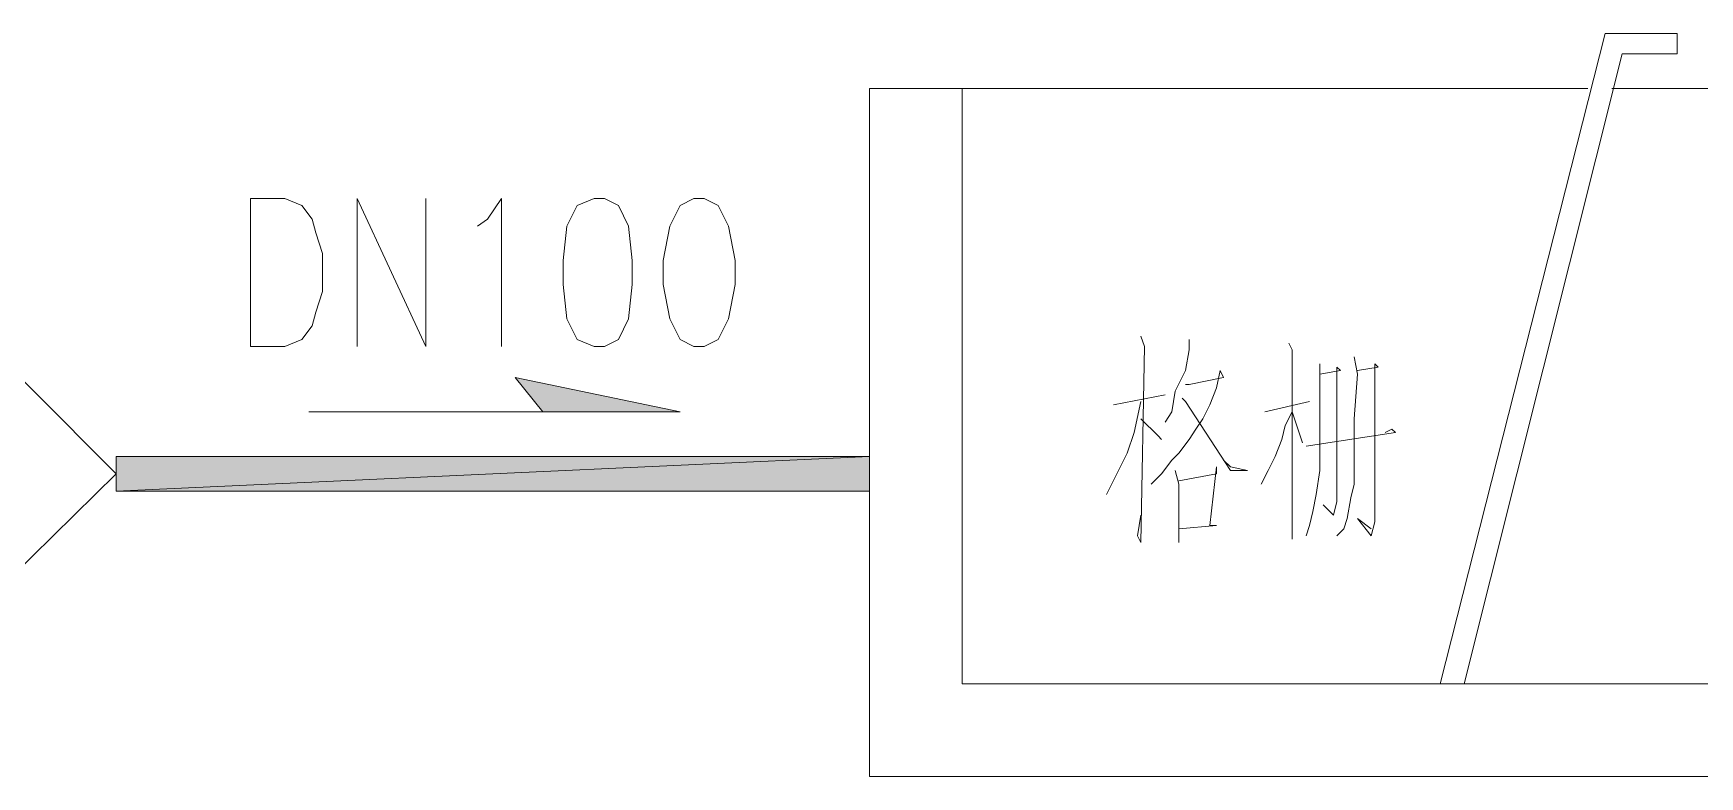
# Model space of a CAD drawing. Extents: x 2439 to 2860, y 496 to 788.
# Drawn here: x 2510.1 to 2543.96, y 630.22 to 645.31 of the extents above; entities that cross this region are included whole.
import ezdxf

# ---------------------------------------------------------------- set-up
doc = ezdxf.new("R2010")
doc.units = 0
doc.header["$LTSCALE"] = 15
doc.header["$MEASUREMENT"] = 0
doc.layers.get('0').update_dxf_attribs({"linetype": 'CONTINUOUS'})

msp = doc.modelspace()

# ---------------------------------------------------------------- hatches: boundary and pattern name
h = msp.add_hatch(color=0)
edge = h.paths.add_edge_path(flags=0)
edge.add_spline(control_points=[(2519.893, 638.327), (2519.893, 638.327), (2520.452, 637.628), (2520.452, 637.628), (2520.452, 637.628), (2523.246, 637.628), (2523.246, 637.628), (2523.246, 637.628), (2519.893, 638.327), (2519.893, 638.327)], knot_values=[0, 0, 0, 0, 1, 1, 1, 2, 2, 2, 3, 3, 3, 3], degree=3, periodic=0)
edge = h.paths.add_edge_path(flags=0)
edge.add_spline(control_points=[(2520.452, 637.628), (2520.452, 637.628), (2523.246, 637.628), (2523.246, 637.628), (2523.246, 637.628), (2523.246, 637.628), (2523.246, 637.628), (2523.246, 637.628), (2520.452, 637.628), (2520.452, 637.628)], knot_values=[0, 0, 0, 0, 1, 1, 1, 2, 2, 2, 3, 3, 3, 3], degree=3, periodic=0)
h = msp.add_hatch(color=0)
edge = h.paths.add_edge_path(flags=0)
edge.add_spline(control_points=[(2511.79, 636.72), (2511.79, 636.72), (2511.79, 636.022), (2511.79, 636.022), (2511.79, 636.022), (2527.088, 636.72), (2527.088, 636.72), (2527.088, 636.72), (2511.79, 636.72), (2511.79, 636.72)], knot_values=[0, 0, 0, 0, 1, 1, 1, 2, 2, 2, 3, 3, 3, 3], degree=3, periodic=0)
edge = h.paths.add_edge_path(flags=0)
edge.add_spline(control_points=[(2511.79, 636.022), (2511.79, 636.022), (2527.088, 636.72), (2527.088, 636.72), (2527.088, 636.72), (2527.088, 636.022), (2527.088, 636.022), (2527.088, 636.022), (2511.79, 636.022), (2511.79, 636.022)], knot_values=[0, 0, 0, 0, 1, 1, 1, 2, 2, 2, 3, 3, 3, 3], degree=3, periodic=0)

# ---------------------------------------------------------------- linework, layer by layer
at = {"color": 0, "lineweight": 5}
for points in [[(2542.036, 645.312), (2538.683, 632.11)], [(2542.385, 644.893), (2543.502, 644.893), (2543.502, 645.312), (2542.036, 645.312)], [(2542.385, 644.893), (2539.172, 632.11)], [(2543.502, 645.172), (2543.502, 644.893)], [(2541.686, 644.194), (2527.088, 644.194)], [(2527.088, 630.224), (2527.088, 644.194)], [(2528.974, 632.11), (2528.974, 644.194)], [(2546.296, 644.194), (2542.175, 644.194)], [(2514.515, 638.955), (2514.515, 641.959), (2515.213, 641.959), (2515.562, 641.819), (2515.772, 641.54), (2515.842, 641.26), (2515.981, 640.841), (2515.981, 640.073), (2515.842, 639.654), (2515.772, 639.374), (2515.562, 639.095), (2515.213, 638.955), (2514.515, 638.955)], [(2516.68, 638.955), (2516.68, 641.959), (2518.077, 638.955), (2518.077, 641.959)], [(2519.125, 641.4), (2519.334, 641.54), (2519.614, 641.959), (2519.614, 638.955)], [(2521.5, 641.959), (2521.15, 641.819), (2520.941, 641.4), (2520.871, 640.702), (2520.871, 640.213), (2520.941, 639.514), (2521.15, 639.095), (2521.5, 638.955), (2521.709, 638.955), (2521.989, 639.095), (2522.198, 639.514), (2522.268, 640.213), (2522.268, 640.702), (2522.198, 641.4), (2521.989, 641.819), (2521.709, 641.959), (2521.5, 641.959)], [(2523.525, 641.959), (2523.246, 641.819), (2523.036, 641.4), (2522.897, 640.702), (2522.897, 640.213), (2523.036, 639.514), (2523.246, 639.095), (2523.525, 638.955), (2523.735, 638.955), (2524.014, 639.095), (2524.224, 639.514), (2524.363, 640.213), (2524.363, 640.702), (2524.224, 641.4), (2524.014, 641.819), (2523.735, 641.959), (2523.525, 641.959)], [(2480.847, 639.794), (2508.368, 639.794), (2511.79, 636.371), (2508.368, 633.018), (2480.847, 633.018), (2480.847, 639.794)], [(2532.606, 639.165), (2532.676, 638.955), (2532.606, 634.974), (2532.536, 635.114), (2532.606, 635.533)], [(2533.584, 639.095), (2533.584, 638.885), (2533.514, 638.466), (2533.304, 638.047), (2533.234, 637.628), (2533.095, 637.419)], [(2535.609, 639.025), (2535.679, 638.885), (2535.679, 635.463), (2535.679, 635.044), (2535.679, 635.253), (2535.679, 635.323)], [(2533.514, 638.187), (2533.584, 638.187), (2534.282, 638.327), (2534.212, 638.466), (2534.142, 638.117), (2534.003, 637.768), (2533.863, 637.488), (2533.723, 637.279), (2533.584, 637.069), (2533.374, 636.79), (2533.234, 636.65), (2533.025, 636.371), (2532.815, 636.161)], [(2536.238, 638.606), (2536.238, 638.327), (2536.238, 637.628), (2536.238, 637.279), (2536.238, 636.86), (2536.238, 636.441), (2536.168, 635.952), (2536.098, 635.603), (2536.028, 635.323), (2535.959, 635.114)], [(2536.238, 638.397), (2536.657, 638.466), (2536.587, 638.536), (2536.587, 637.768), (2536.587, 637.628), (2536.587, 635.812), (2536.517, 635.533), (2536.308, 635.742)], [(2536.936, 638.746), (2537.006, 638.397), (2536.936, 637.488), (2536.936, 637), (2536.936, 636.58), (2536.936, 636.161), (2536.867, 635.882), (2536.797, 635.463), (2536.727, 635.253), (2536.587, 635.114)], [(2537.006, 638.466), (2537.425, 638.536), (2537.356, 638.606), (2537.356, 637), (2537.356, 636.231), (2537.356, 635.672), (2537.356, 635.393), (2537.286, 635.114), (2537.006, 635.463), (2537.286, 635.253)], [(2523.246, 637.628), (2519.893, 638.327)], [(2532.606, 637.838), (2532.466, 637.209), (2532.326, 636.79), (2532.117, 636.371), (2531.907, 635.952)], [(2532.047, 637.768), (2533.095, 637.977)], [(2533.444, 637.908), (2533.514, 637.838), (2534.422, 636.441), (2534.771, 636.441), (2534.422, 636.511), (2534.282, 636.65)], [(2535.12, 637.628), (2536.028, 637.838)], [(2515.702, 637.628), (2523.246, 637.628)], [(2532.606, 637.488), (2532.955, 637.139), (2533.025, 637.069)], [(2535.679, 637.628), (2535.539, 637.349), (2535.47, 637.069), (2535.33, 636.72), (2535.19, 636.441), (2535.051, 636.161)], [(2535.679, 637.628), (2535.889, 637)], [(2535.959, 636.93), (2537.775, 637.209), (2537.705, 637.279), (2537.565, 637.209)], [(2533.304, 636.441), (2533.374, 636.161), (2533.374, 634.974), (2533.374, 635.253), (2534.142, 635.323), (2534.003, 635.323), (2534.142, 636.511), (2534.142, 636.371), (2533.374, 636.231)], [(2528.974, 632.11), (2548.182, 632.11)], [(2527.088, 630.224), (2546.296, 630.224)]]:
    msp.add_lwpolyline(points, dxfattribs=at)
for points in [[(2519.893, 638.327), (2519.893, 638.327), (2520.452, 637.628), (2520.452, 637.628), (2520.452, 637.628), (2523.246, 637.628), (2523.246, 637.628), (2523.246, 637.628), (2519.893, 638.327), (2519.893, 638.327)], [(2520.452, 637.628), (2520.452, 637.628), (2523.246, 637.628), (2523.246, 637.628), (2523.246, 637.628), (2523.246, 637.628), (2523.246, 637.628), (2523.246, 637.628), (2520.452, 637.628), (2520.452, 637.628)], [(2511.79, 636.72), (2511.79, 636.72), (2511.79, 636.022), (2511.79, 636.022), (2511.79, 636.022), (2527.088, 636.72), (2527.088, 636.72), (2527.088, 636.72), (2511.79, 636.72), (2511.79, 636.72)], [(2511.79, 636.022), (2511.79, 636.022), (2527.088, 636.72), (2527.088, 636.72), (2527.088, 636.72), (2527.088, 636.022), (2527.088, 636.022), (2527.088, 636.022), (2511.79, 636.022), (2511.79, 636.022)]]:
    msp.add_open_spline(points, degree=3, knots=[0, 0, 0, 0, 1, 1, 1, 2, 2, 2, 3, 3, 3, 3], dxfattribs=at)

doc.saveas('drawing.dxf')
